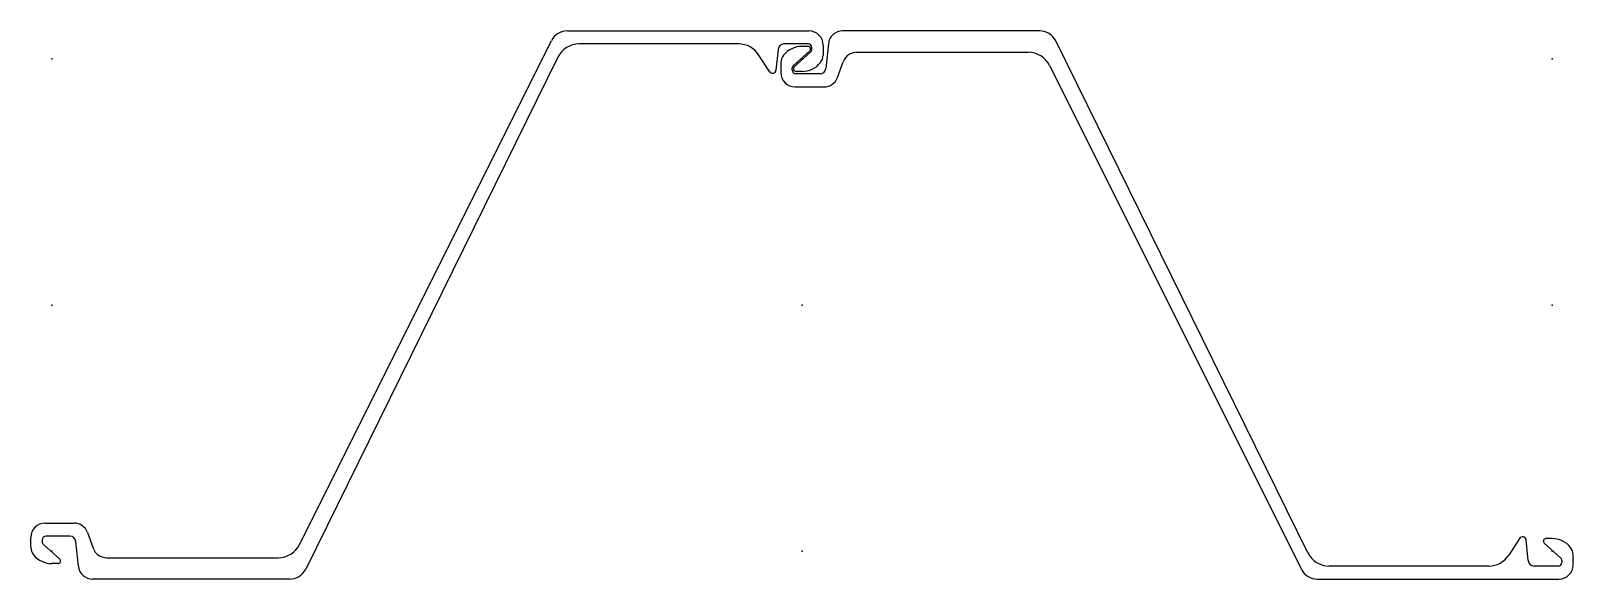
# Model space of a CAD drawing. Extents: x -18 to 1278, y -230 to 230.
import ezdxf

# ---------------------------------------------------------------- set-up
doc = ezdxf.new("R2010")
doc.units = 0
doc.header["$MEASUREMENT"] = 0
doc.layers.get('0').update_dxf_attribs({"color": 5, "linetype": 'CONTINUOUS'})

msp = doc.modelspace()

# ---------------------------------------------------------------- linework, layer by layer
at = {"linetype": 'Continuous'}
for p, q in [((207.89078, -200.95496), (419.54193, 221.71622)), ((432.95432, 230), (635.75, 230)), ((829.67084, 230), (664.11987, 230)), ((1054.84009, -207.84312), (843.12494, 221.63234)), ((424.84009, 207.84312), (213.12494, -221.63234)), ((576.78815, 219), (442.77884, 219)), ((602.6485, 195.82253), (593.58905, 209.85034)), ((609.88947, 214.49785), (608.15369, 197.15137)), ((635.25, 219), (614.86462, 219)), ((636.5448, 213.28687), (622.74298, 200.86378)), ((623.4552, 199.71313), (637.25702, 212.13622)), ((635.11981, 217), (629.99939, 217)), ((638.25, 214.36598), (638.25, 216)), ((647.75, 218), (647.75, 209.67961)), ((652.17938, 219.19405), (650.11023, 198.50249)), ((675.90118, 212), (820.00757, 212)), ((612.25, 203.32039), (612.25, 195)), ((621.75, 197), (621.75, 198.63402)), ((630.00061, 196), (624.88019, 196)), ((659.81451, 190.89409), (664.62549, 204.10591)), ((837.89075, 200.95496), (1049.54187, -221.71622)), ((624.25, 183), (648.53882, 183)), ((645.13507, 194), (624.75, 194)), ((-5.75, -183), (18.53883, -183)), ((15.13506, -194), (-5.25, -194)), ((29.81454, -190.89409), (34.62546, -204.10591)), ((-17.75, -203.32039), (-17.75, -195)), ((-8.25, -197), (-8.25, -198.63402)), ((6.54478, -213.28687), (-7.25702, -200.86378)), ((22.17941, -219.19405), (20.11025, -198.50249)), ((1232.64844, -195.82253), (1223.58899, -209.85034)), ((1239.88953, -214.49785), (1238.15369, -197.15137)), ((1253.4552, -199.71313), (1267.25708, -212.13622)), ((1260.00061, -196), (1254.88025, -196)), ((5.11979, -217), (-0.00063, -217)), ((45.90117, -212), (190.00757, -212)), ((1206.78809, -219), (1072.77881, -219)), ((1265.25, -219), (1244.86462, -219)), ((1268.25, -214.36598), (1268.25, -216)), ((1277.75, -218), (1277.75, -209.67961)), ((199.67087, -230), (34.11985, -230)), ((1062.95435, -230), (1265.75, -230))]:
    msp.add_line(p, q, dxfattribs=at)
for centre, radius, start, end in [((432.95432, 215), 15, 90, 153.4007), ((635.75, 218), 12, 0, 90), ((664.11987, 218), 12, 90, 174.28942), ((829.67084, 215), 15, 26.24147, 90), ((442.77884, 199), 20, 90, 153.75845), ((576.78815, 199), 20, 32.85514, 90), ((614.86462, 214), 5, 90, 174.28561), ((622.25, 203.32039), 10, 140.80504, 180), ((629.99939, 197), 20, 90, 140.80221), ((635.11981, 214.87), 2.13, 311.99063, 90), ((635.25, 216), 3, 0, 90), ((635.25, 214.36598), 3, 311.99046, 0), ((637.75, 209.67961), 10, 320.80504, 0), ((675.90118, 200), 12, 90, 159.9915), ((820.00757, 192), 20, 26.5993, 90), ((605.16858, 197.45007), 3, 212.85566, 354.2857), ((624.25, 195), 12, 180, 270), ((624.75, 198.63402), 3, 131.99046, 180), ((624.75, 197), 3, 180, 270), ((624.88019, 198.13), 2.13, 131.99063, 270), ((630.00061, 216), 20, 270, 320.80221), ((645.13507, 199), 5, 270, 354.28944), ((648.53882, 195), 12, 270, 339.9915), ((-5.75, -195), 12, 90, 180), ((-5.25, -197), 3, 90, 180), ((15.13506, -199), 5, 5.71053, 90), ((18.53883, -195), 12, 20.00848, 90), ((-7.75, -203.32039), 10, 180, 219.19496), ((-5.25, -198.63402), 3, 180, 228.00946), ((45.90117, -200), 12, 200.00848, 270), ((190.00757, -192), 20, 270, 333.40074), ((1235.16858, -197.45007), 3, 5.7143, 147.14497), ((1254.88025, -198.13), 2.13, 90, 228.00815), ((1260.00061, -216), 20, 39.19779, 90), ((1267.75, -209.67961), 10, 0, 39.19496), ((-0.00063, -197), 20, 219.19783, 270), ((5.11979, -214.87), 2.13, 270, 48.00938), ((34.11985, -218), 12, 185.7106, 270), ((1072.77881, -199), 20, 206.24159, 270), ((1206.78809, -199), 20, 270, 327.14486), ((1244.86462, -214), 5, 185.71446, 270), ((1265.25, -216), 3, 270, 0), ((1265.75, -218), 12, 270, 0), ((1265.25, -214.36598), 3, 0, 48.00867), ((199.67087, -215), 15, 270, 333.75848), ((1062.95435, -215), 15, 206.59914, 270)]:
    msp.add_arc(centre, radius, start, end, dxfattribs=at)
for p in [(0, 206.5), (0, 206.5), (630, 206.5), (1260, 206.5), (1260, 206.5), (0, 0), (630, 0), (630, 0), (1260, 0), (0, -206.5), (630, -206.5), (630, -206.5), (630, -206.5), (1260, -206.5)]:
    msp.add_point(p, dxfattribs=at)

doc.saveas('drawing.dxf')
